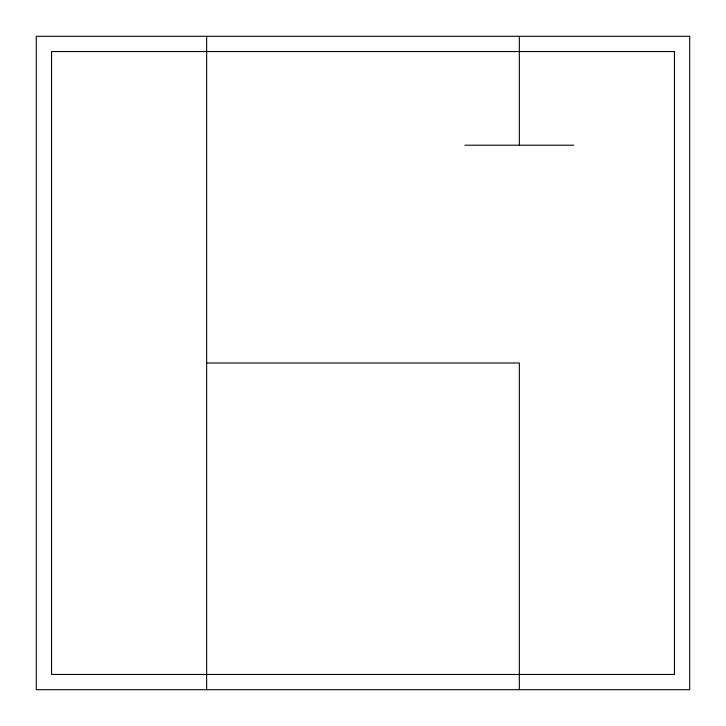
<?xml version="1.0" encoding="UTF-8"?>
<svg xmlns="http://www.w3.org/2000/svg" width="726" height="726" viewBox="0 0 726 726"><rect width="100%" height="100%" fill="white"/><g stroke="black" fill="none" stroke-linecap="round" stroke-linejoin="round"><path stroke-width="1.09" d="M464.894 145.2L573.794 145.2M206.656 363L519.344 363L519.344 689.7M519.344 36.3L519.344 145.2M206.656 36.3L206.656 689.7M689.7 36.3L36.3 36.3L36.3 689.7L689.7 689.7L689.7 36.3M674.454 51.546L51.546 51.546L51.546 674.454L674.454 674.454L674.454 51.546"/></g></svg>
